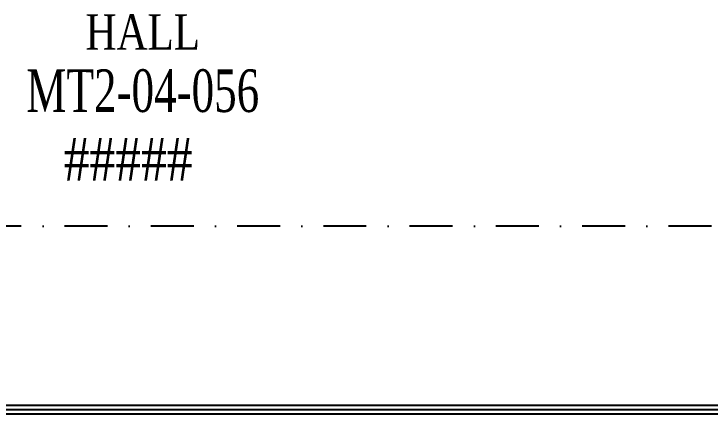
# Model space of a CAD drawing. Header units: inches. Extents: x -772 to 6765, y -813 to 4093.
# Drawn here: x 5259.8 to 5465.6, y 2589.5 to 2707.7 of the extents above; entities that cross this region are included whole.
import ezdxf
from ezdxf.enums import TextEntityAlignment as Align

# ---------------------------------------------------------------- set-up
doc = ezdxf.new("R2010")
doc.units = ezdxf.units.IN
doc.header["$MEASUREMENT"] = 0
doc.linetypes.add('DASHDOT', pattern=[25.4, 12.7, -6.35, 0, -6.35])
for name, color, linetype in [('FHM_BEYAZ ALÇIPAN', 7, 'Continuous'), ('H_ROM_MahalEng', 61, 'Continuous'), ('H_ROM_MahalNumarasi', 61, 'Continuous'), ('H_STR_Aks', 250, 'DASHDOT')]:
    doc.layers.add(name, color=color, linetype=linetype)
doc.styles.add('HG', font='times.ttf')
doc.styles.add('XR_IZM_MH_PLN_04_ROM$0$HG', font='times.ttf')

# ---------------------------------------------------------------- blocks, each defined once
blk = doc.blocks.new('Not_Mahal')
at = {"color": 0, "style": 'XR_IZM_MH_PLN_04_ROM$0$HG', "width": 0.7}
blk.add_attdef('NO', text='', height=18, dxfattribs=at).set_placement((0, 22.5), align=Align.MIDDLE_CENTER)

msp = doc.modelspace()

# ---------------------------------------------------------------- linework, layer by layer
at = {"layer": 'FHM_BEYAZ ALÇIPAN'}
for points in [[(5908, 2592), (5142, 2592)], [(5908, 2590.75), (5142, 2590.75)], [(5908, 2589.5), (5142, 2589.5)]]:
    msp.add_lwpolyline(points, dxfattribs=at)
at = {"layer": 'H_STR_Aks'}
msp.add_line((6664.509, 2645), (-659.052, 2645), dxfattribs=at)

# ---------------------------------------------------------------- block references
at = {"layer": 'H_ROM_MahalNumarasi'}
ref = msp.add_blockref('Not_Mahal', (5297.943, 2685.042), dxfattribs=dict(at, xscale=0.7, yscale=0.7))
ref.add_attrib('ROOMNAME', 'HALL', dxfattribs={"layer": 'H_ROM_MahalEng', "height": 10.5, "style": 'HG', "width": 0.8}).set_placement((5297.943, 2702.367), align=Align.MIDDLE_CENTER)
ref.add_attrib('NO', 'MT2-04-056', dxfattribs={"layer": '0', "color": 0, "height": 12.6, "style": 'HG', "width": 0.7}).set_placement((5297.943, 2685.042), align=Align.MIDDLE_CENTER)
ref.add_attrib('ALAN', '#####', dxfattribs={"layer": '0', "color": 0, "height": 12.6, "style": 'HG', "width": 0.8}).set_placement((5312.643, 2664.742), align=Align.MIDDLE_RIGHT)

doc.saveas('drawing.dxf')
